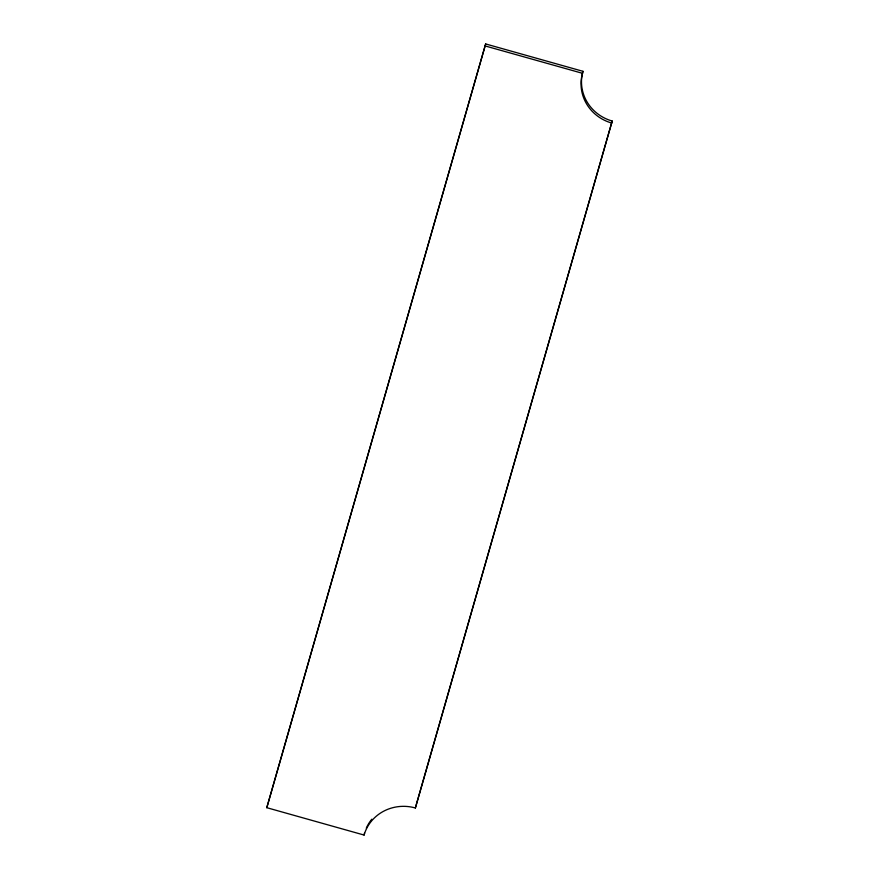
<?xml version="1.0" encoding="UTF-8"?>
<svg xmlns="http://www.w3.org/2000/svg" width="879" height="879" viewBox="0 0 879 879"><rect width="100%" height="100%" fill="white"/><g stroke="black" fill="none" stroke-linecap="round" stroke-linejoin="round"><path stroke-width="1.32" d="M266.798 807.691L485.669 43.95L582.964 71.309A41.829 39.951 12.6 0 0 612.202 121.027L415.36 807.966A41.829 39.951 12.6 0 0 364.082 835.05L266.798 807.691L485.669 43.95M364.082 835.05L364.532 833.039M415.36 807.966L612.202 121.027M611.751 123.049A41.829 39.951 12.6 0 1 582.513 73.32L582.964 71.309M485.219 45.961L582.513 73.32M366.301 828.15A41.829 39.951 12.6 0 1 371.817 819.195"/></g></svg>
